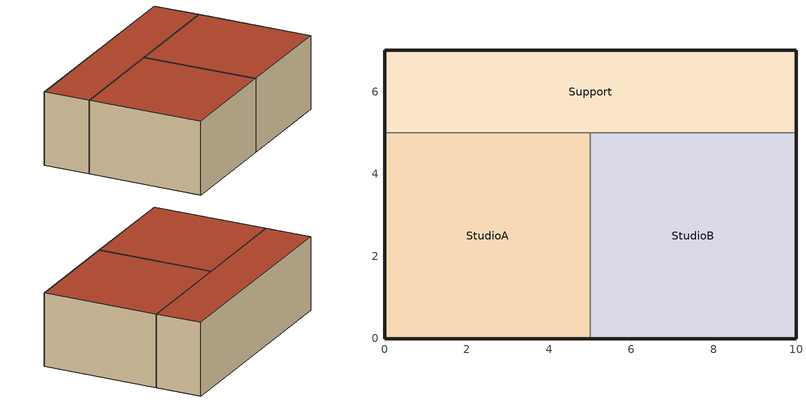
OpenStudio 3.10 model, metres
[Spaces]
StudioA
 floor ground: 0,0 5,0 5,5 0,5 z0
 wall outside: 0,5 0,0 5,0 z0:3.2
 wall to StudioB: 5,0 5,5 z0:3.2
 wall to Support: 5,5 0,5 z0:3.2
 roof outside: 0,5 5,5 5,0 0,0 z3.2
StudioB
 floor ground: 5,0 10,0 10,5 5,5 z0
 wall outside: 5,0 10,0 10,5 z0:3.2
 wall to Support: 10,5 5,5 z0:3.2
 roof outside: 5,5 10,5 10,0 5,0 z3.2
Support
 floor ground: 0,5 10,5 10,7 0,7 z0
 wall outside: 10,5 10,7 0,7 0,5 z0:3.2
 roof outside: 0,7 10,7 10,5 0,5 z3.2
[BuildingStory]
Ground Story
[Space] Building Story=Ground Story
Name | Thermal Zone
StudioA | StudioA Zone
StudioB | StudioB Zone
Support | Support Zone
[ThermalZone] Use Ideal Air Loads=No
StudioA Zone; StudioB Zone; Support Zone
[Sizing:Zone] Zone Cooling Design Supply Air Temperature Input Method=SupplyAirTemperature; Zone Cooling Design Supply Air Temperature {C}=14; Zone Cooling Design Supply Air Temperature Difference {deltaC}=11.11; Zone Heating Design Supply Air Temperature Input Method=SupplyAirTemperature; Zone Heating Design Supply Air Temperature {C}=40; Zone Heating Design Supply Air Temperature Difference {deltaC}=11.11; Zone Cooling Design Supply Air Humidity Ratio {kg-H2O/kg-air}=0.0085; Zone Heating Design Supply Air Humidity Ratio {kg-H2O/kg-air}=0.008; Cooling Design Air Flow Method=DesignDay; Heating Design Air Flow Method=DesignDay; Account for Dedicated Outdoor Air System=No; Dedicated Outdoor Air System Control Strategy=NeutralSupplyAir; Dedicated Outdoor Air Low Setpoint Temperature for Design {C}=autosize; Dedicated Outdoor Air High Setpoint Temperature for Design {C}=autosize; Zone Load Sizing Method=Sensible Load Only No Latent Load; Zone Latent Cooling Design Supply Air Humidity Ratio Input Method=HumidityRatioDifference; Zone Cooling Design Supply Air Humidity Ratio Difference {kgWater/kgDryAir}=0.005; Zone Latent Heating Design Supply Air Humidity Ratio Input Method=HumidityRatioDifference; Zone Humidification Design Supply Air Humidity Ratio Difference {kgWater/kgDryAir}=0.005; Sizing Option=Coincident
StudioA Zone; StudioB Zone; Support Zone
